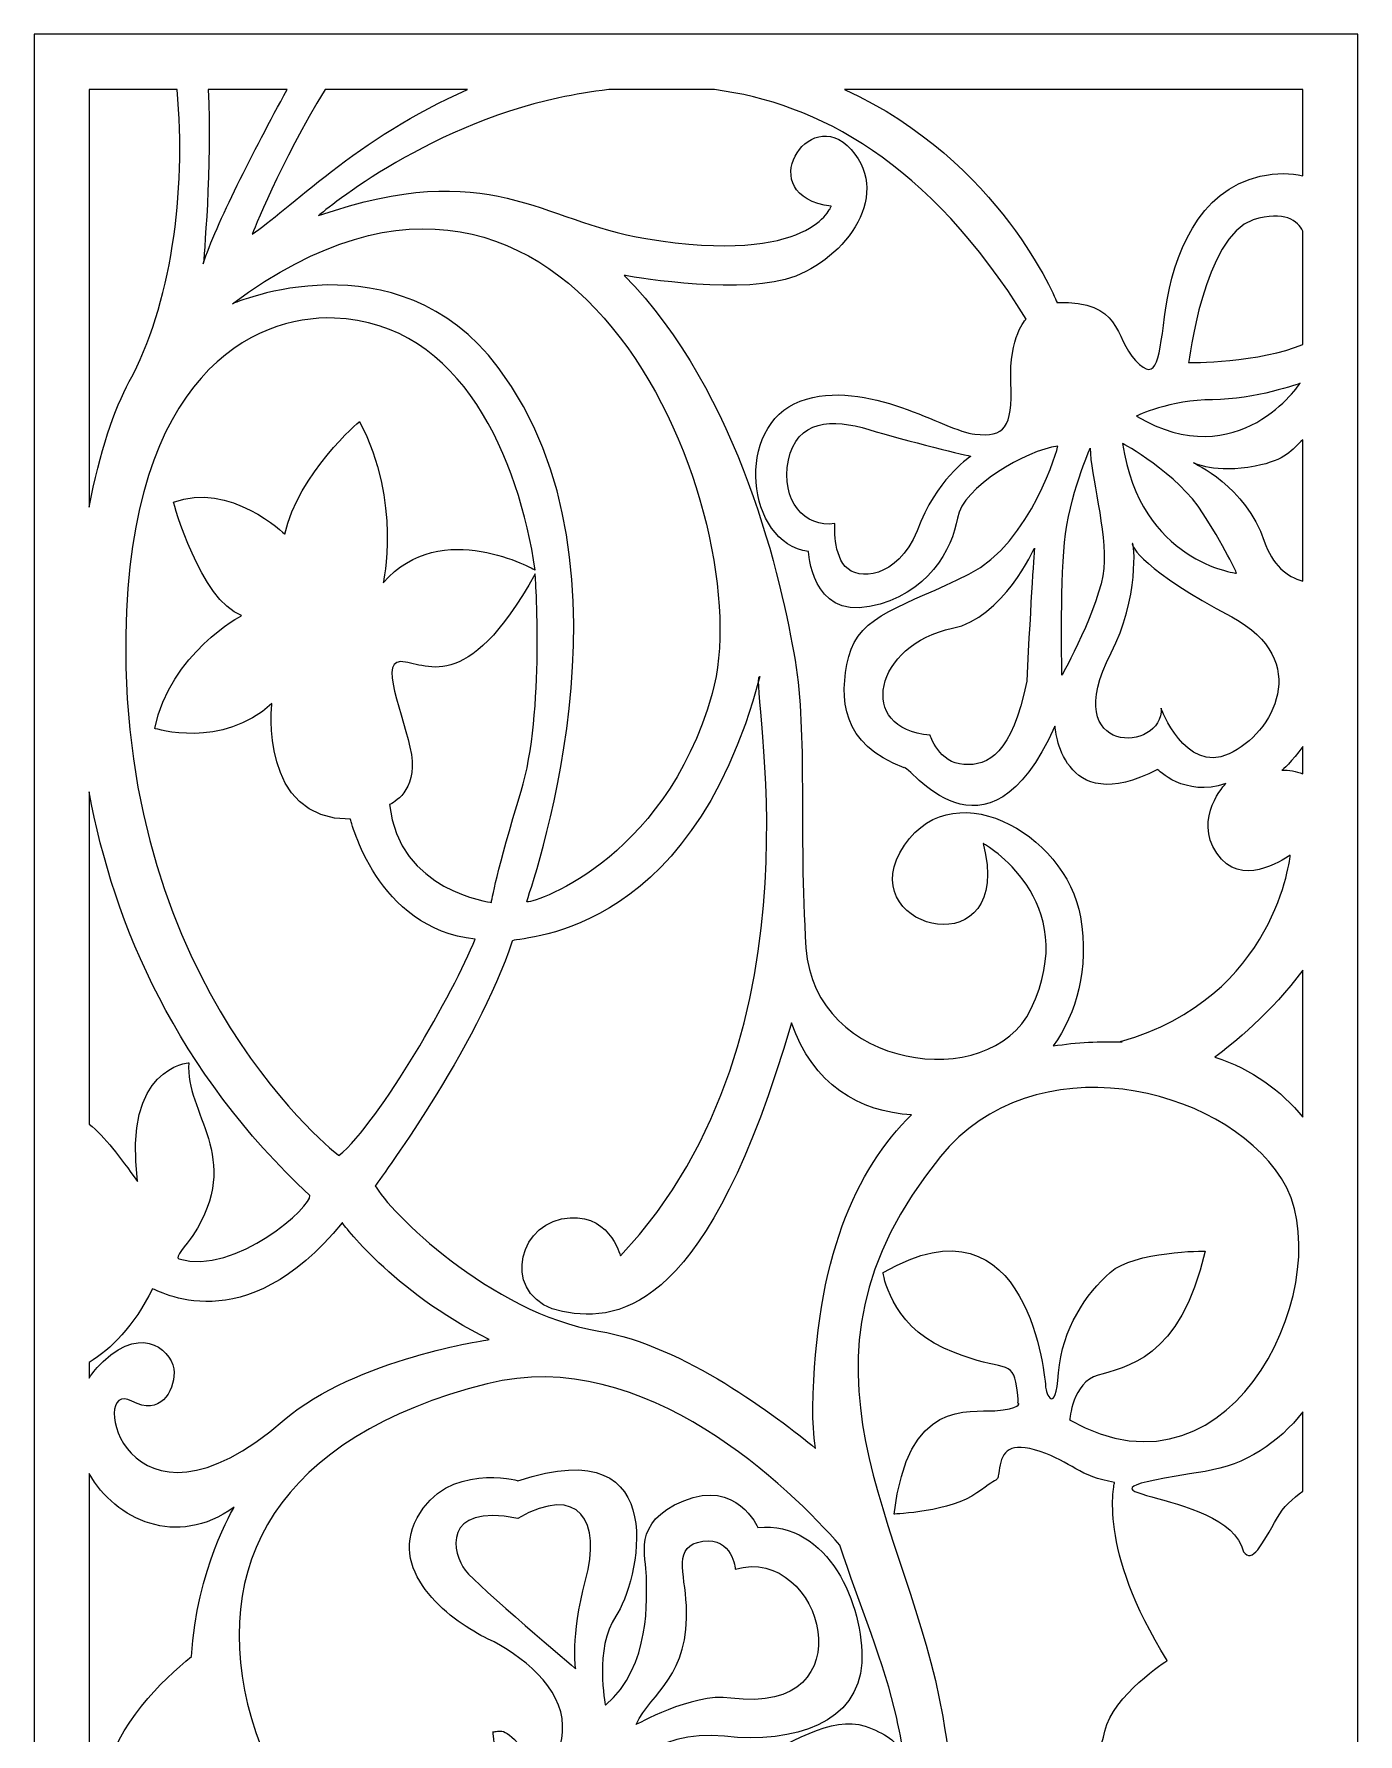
# Model space of a CAD drawing. Header units: centimetres. Extents: x -17 to 39, y -102 to 74.
# Drawn here: x -17.1 to 39, y 1.8 to 73.9 of the extents above; entities that cross this region are included whole.
import ezdxf

# ---------------------------------------------------------------- set-up
doc = ezdxf.new("R2010")
doc.units = ezdxf.units.CM
doc.header["$MEASUREMENT"] = 0
doc.layers.add('layer 1', color=7, linetype='Continuous')

msp = doc.modelspace()

# ---------------------------------------------------------------- linework, layer by layer
at = {"layer": 'layer 1', "color": 141}
for points, knots in [([(-17.1249, 73.89319), (-17.1249, 73.89319), (-11.40267, 73.89319), (-11.40267, 73.89319), (-11.40267, 73.89319), (-11.40267, 73.89319), (-10.08799, 73.89319), (-10.08799, 73.89319), (-10.08799, 73.89319), (-10.08799, 73.89319), (-5.08112, 73.89319), (-5.08112, 73.89319), (-5.08112, 73.89319), (-5.08112, 73.89319), (-3.17343, 73.89319), (-3.17343, 73.89319), (-3.17343, 73.89319), (-3.17343, 73.89319), (39.03675, 73.89319), (39.03675, 73.89319), (39.03675, 73.89319), (39.03675, 73.89319), (39.03675, 66.04361), (39.03675, 66.04361), (39.03675, 66.04361), (39.03675, 66.04361), (39.03675, 57.6063), (39.03675, 57.6063), (39.03675, 57.6063), (39.03675, 57.6063), (39.03675, 50.84914), (39.03675, 50.84914), (39.03675, 50.84914), (39.03675, 50.84914), (39.03675, 48.82163), (39.03675, 48.82163), (39.03675, 48.82163), (39.03675, 48.82163), (39.03675, 7.80881), (39.03675, 7.80881), (39.03675, 7.80881), (39.03675, 7.80881), (39.03675, 4.08148), (39.03675, 4.08148), (39.03675, 4.08148), (39.03675, 4.08148), (39.03675, 1.20299), (39.03675, 1.20299), (39.03675, 1.20299), (39.03675, 1.20299), (39.03675, -4.68914), (39.03675, -4.68914), (39.03675, -4.68914), (39.03675, -4.68914), (39.03675, -32.63441), (39.03675, -32.63441), (39.03675, -32.63441), (39.03675, -32.63441), (39.03675, -35.59477), (39.03675, -35.59477), (39.03675, -35.59477), (39.03675, -35.59477), (39.03675, -57.51905), (39.03675, -57.51905), (39.03675, -57.51905), (39.03675, -57.51905), (39.03675, -72.209), (39.03675, -72.209), (39.03675, -72.209), (39.03675, -72.209), (39.03675, -83.8487), (39.03675, -83.8487), (39.03675, -83.8487), (39.03675, -83.8487), (39.03675, -87.92123), (39.03675, -87.92123), (39.03675, -87.92123), (39.03675, -87.92123), (39.03675, -94.74403), (39.03675, -94.74403), (39.03675, -94.74403), (39.03675, -94.74403), (39.03675, -98.83925), (39.03675, -98.83925), (39.03675, -98.83925), (39.03675, -98.83925), (39.03675, -100.76334), (39.03675, -100.76334), (39.03675, -100.76334), (39.03675, -100.76334), (39.03675, -102.08), (39.03675, -102.08), (39.03675, -102.08), (39.03675, -102.08), (37.97222, -102.08), (37.97222, -102.08), (37.97222, -102.08), (37.97222, -102.08), (33.25834, -102.08), (33.25834, -102.08), (33.25834, -102.08), (33.25834, -102.08), (31.54322, -102.08), (31.54322, -102.08), (31.54322, -102.08), (31.54322, -102.08), (25.06356, -102.08), (25.06356, -102.08), (25.06356, -102.08), (25.06356, -102.08), (22.90535, -102.08), (22.90535, -102.08), (22.90535, -102.08), (22.90535, -102.08), (16.90609, -102.08), (16.90609, -102.08), (16.90609, -102.08), (16.90609, -102.08), (3.3657, -102.08), (3.3657, -102.08), (3.3657, -102.08), (3.3657, -102.08), (-4.8027, -102.08), (-4.8027, -102.08), (-4.8027, -102.08), (-4.8027, -102.08), (-9.73974, -102.08), (-9.73974, -102.08), (-9.73974, -102.08), (-9.73974, -102.08), (-9.80828, -102.08), (-9.80828, -102.08), (-9.80828, -102.08), (-9.80828, -102.08), (-11.28596, -102.08), (-11.28596, -102.08), (-11.28596, -102.08), (-11.28596, -102.08), (-17.1249, -102.08), (-17.1249, -102.08), (-17.1249, -102.08), (-17.1249, -102.08), (-17.1249, -89.23002), (-17.1249, -89.23002), (-17.1249, -89.23002), (-17.1249, -89.23002), (-17.1249, -84.64756), (-17.1249, -84.64756), (-17.1249, -84.64756), (-17.1249, -84.64756), (-17.1249, -62.50461), (-17.1249, -62.50461), (-17.1249, -62.50461), (-17.1249, -62.50461), (-17.1249, -59.38712), (-17.1249, -59.38712), (-17.1249, -59.38712), (-17.1249, -59.38712), (-17.1249, -48.98664), (-17.1249, -48.98664), (-17.1249, -48.98664), (-17.1249, -48.98664), (-17.1249, -45.12744), (-17.1249, -45.12744), (-17.1249, -45.12744), (-17.1249, -45.12744), (-17.1249, 0.8958), (-17.1249, 0.8958), (-17.1249, 0.8958), (-17.1249, 0.8958), (-17.1249, 2.63979), (-17.1249, 2.63979), (-17.1249, 2.63979), (-17.1249, 2.63979), (-17.1249, 16.87659), (-17.1249, 16.87659), (-17.1249, 16.87659), (-17.1249, 16.87659), (-17.1249, 21.0619), (-17.1249, 21.0619), (-17.1249, 21.0619), (-17.1249, 21.0619), (-17.1249, 24.19485), (-17.1249, 24.19485), (-17.1249, 24.19485), (-17.1249, 24.19485), (-17.1249, 28.40452), (-17.1249, 28.40452), (-17.1249, 28.40452), (-17.1249, 28.40452), (-17.1249, 73.89319), (-17.1249, 73.89319)], [0, 0, 0, 0, 0.02040816, 0.02040816, 0.02040816, 0.02040816, 0.04081633, 0.04081633, 0.04081633, 0.04081633, 0.06122449, 0.06122449, 0.06122449, 0.06122449, 0.08163265, 0.08163265, 0.08163265, 0.08163265, 0.10204082, 0.10204082, 0.10204082, 0.10204082, 0.12244898, 0.12244898, 0.12244898, 0.12244898, 0.14285714, 0.14285714, 0.14285714, 0.14285714, 0.16326531, 0.16326531, 0.16326531, 0.16326531, 0.18367347, 0.18367347, 0.18367347, 0.18367347, 0.20408163, 0.20408163, 0.20408163, 0.20408163, 0.2244898, 0.2244898, 0.2244898, 0.2244898, 0.24489796, 0.24489796, 0.24489796, 0.24489796, 0.26530612, 0.26530612, 0.26530612, 0.26530612, 0.28571429, 0.28571429, 0.28571429, 0.28571429, 0.30612245, 0.30612245, 0.30612245, 0.30612245, 0.32653061, 0.32653061, 0.32653061, 0.32653061, 0.34693878, 0.34693878, 0.34693878, 0.34693878, 0.36734694, 0.36734694, 0.36734694, 0.36734694, 0.3877551, 0.3877551, 0.3877551, 0.3877551, 0.40816327, 0.40816327, 0.40816327, 0.40816327, 0.42857143, 0.42857143, 0.42857143, 0.42857143, 0.44897959, 0.44897959, 0.44897959, 0.44897959, 0.46938776, 0.46938776, 0.46938776, 0.46938776, 0.48979592, 0.48979592, 0.48979592, 0.48979592, 0.51020408, 0.51020408, 0.51020408, 0.51020408, 0.53061224, 0.53061224, 0.53061224, 0.53061224, 0.55102041, 0.55102041, 0.55102041, 0.55102041, 0.57142857, 0.57142857, 0.57142857, 0.57142857, 0.59183673, 0.59183673, 0.59183673, 0.59183673, 0.6122449, 0.6122449, 0.6122449, 0.6122449, 0.63265306, 0.63265306, 0.63265306, 0.63265306, 0.65306122, 0.65306122, 0.65306122, 0.65306122, 0.67346939, 0.67346939, 0.67346939, 0.67346939, 0.69387755, 0.69387755, 0.69387755, 0.69387755, 0.71428571, 0.71428571, 0.71428571, 0.71428571, 0.73469388, 0.73469388, 0.73469388, 0.73469388, 0.75510204, 0.75510204, 0.75510204, 0.75510204, 0.7755102, 0.7755102, 0.7755102, 0.7755102, 0.79591837, 0.79591837, 0.79591837, 0.79591837, 0.81632653, 0.81632653, 0.81632653, 0.81632653, 0.83673469, 0.83673469, 0.83673469, 0.83673469, 0.85714286, 0.85714286, 0.85714286, 0.85714286, 0.87755102, 0.87755102, 0.87755102, 0.87755102, 0.89795918, 0.89795918, 0.89795918, 0.89795918, 0.91836735, 0.91836735, 0.91836735, 0.91836735, 0.93877551, 0.93877551, 0.93877551, 0.93877551, 0.95918367, 0.95918367, 0.95918367, 0.95918367, 1, 1, 1, 1]), ([(3.78076, 37.08106), (3.80101, 36.94619), (9.57658, 38.64191), (11.64278, 45.91371), (11.64278, 45.91371), (13.709, 53.18552), (5.94943, 73.38542), (-8.70186, 62.45317), (-8.70186, 62.45317), (-8.70186, 62.45317), (-1.75108, 65.46648), (2.56552, 59.75211), (2.56552, 59.75211), (8.98764, 51.24996), (3.76051, 37.21593), (3.78076, 37.08106)], [0, 0, 0, 0, 0.2, 0.2, 0.2, 0.2, 0.4, 0.4, 0.4, 0.4, 0.6, 0.6, 0.6, 0.6, 1, 1, 1, 1]), ([(-14.78483, 71.5343), (-14.78483, 71.5343), (-11.05811, 71.5343), (-11.05811, 71.5343), (-11.05811, 71.5343), (-10.63817, 67.15009), (-11.33694, 62.3482), (-13.08186, 59.14896), (-13.08186, 59.14896), (-13.70434, 58.00776), (-14.34649, 56.15122), (-14.78483, 53.81891), (-14.78483, 53.81891), (-14.78483, 53.81891), (-14.78483, 71.5343), (-14.78483, 71.5343)], [0, 0, 0, 0, 0.2, 0.2, 0.2, 0.2, 0.4, 0.4, 0.4, 0.4, 0.6, 0.6, 0.6, 0.6, 1, 1, 1, 1]), ([(-9.73794, 71.5343), (-9.73794, 71.5343), (-6.38883, 71.5343), (-6.38883, 71.5343), (-6.38883, 71.5343), (-7.82151, 68.90401), (-9.40363, 65.82882), (-9.94265, 64.14937), (-9.94265, 64.14937), (-9.94265, 64.14937), (-9.55643, 68.43292), (-9.73794, 71.5343)], [0, 0, 0, 0, 0.25, 0.25, 0.25, 0.25, 0.5, 0.5, 0.5, 0.5, 1, 1, 1, 1]), ([(-4.77706, 71.5343), (-4.77706, 71.5343), (1.26791, 71.5343), (1.26791, 71.5343), (1.26791, 71.5343), (-3.36261, 69.52839), (-6.43229, 66.33831), (-7.87282, 65.40062), (-7.87282, 65.40062), (-7.87282, 65.40062), (-6.65948, 68.46063), (-4.77706, 71.5343)], [0, 0, 0, 0, 0.25, 0.25, 0.25, 0.25, 0.5, 0.5, 0.5, 0.5, 1, 1, 1, 1]), ([(29.04004, 31.13321), (28.11218, 31.16867), (27.11599, 31.1269), (26.10175, 30.96276), (26.10175, 30.96276), (27.11387, 32.36334), (27.63553, 34.22142), (27.26221, 36.43684), (27.26221, 36.43684), (26.65929, 40.01612), (21.60719, 42.79493), (19.60799, 39.16073), (19.60799, 39.16073), (17.78019, 35.83758), (24.50943, 34.27114), (23.13701, 39.55465), (23.13701, 39.55465), (23.13701, 39.55465), (27.3919, 37.17777), (25.16273, 32.53144), (25.16273, 32.53144), (23.43112, 28.92154), (15.94855, 29.97183), (15.62165, 35.1241), (15.62165, 35.1241), (15.29476, 40.27638), (15.69156, 44.0858), (15.15566, 47.32706), (15.15566, 47.32706), (14.61976, 50.56831), (12.82475, 58.6977), (7.91126, 63.65072), (7.91126, 63.65072), (7.91126, 63.65072), (12.37491, 62.83833), (14.74415, 63.48158), (14.74415, 63.48158), (17.11339, 64.12483), (19.34715, 66.95442), (17.53696, 68.99059), (17.53696, 68.99059), (15.72675, 71.02677), (13.28158, 67.0074), (16.68887, 66.58967), (16.68887, 66.58967), (16.68887, 66.58967), (15.87911, 64.05241), (8.82708, 65.21229), (8.82708, 65.21229), (4.32389, 65.95274), (2.27094, 68.71916), (-5.05181, 66.18894), (-5.05181, 66.18894), (-5.05181, 66.18894), (-0.66096, 69.96725), (5.14304, 71.18521), (5.14304, 71.18521), (5.82216, 71.32772), (6.52694, 71.44822), (7.25181, 71.5343), (7.25181, 71.5343), (7.25181, 71.5343), (11.73911, 71.5343), (11.73911, 71.5343), (11.73911, 71.5343), (16.11701, 70.95866), (20.81646, 68.48359), (24.9595, 61.80141), (24.9595, 61.80141), (24.9595, 61.80141), (24.23317, 61.0668), (24.31102, 59.1079), (24.31102, 59.1079), (24.38889, 57.149), (24.03814, 56.79615), (22.78963, 56.91377), (22.78963, 56.91377), (21.54113, 57.03139), (18.18977, 59.34751), (15.37889, 58.31714), (15.37889, 58.31714), (12.56802, 57.28679), (13.07981, 52.2701), (15.72579, 51.9435), (15.72579, 51.9435), (15.72579, 51.9435), (15.83379, 49.11293), (18.31778, 49.60284), (18.31778, 49.60284), (20.80176, 50.09274), (21.82776, 52.05237), (22.04376, 53.35879), (22.04376, 53.35879), (22.25976, 54.66521), (24.95975, 56.24379), (26.30974, 56.40709), (26.30974, 56.40709), (26.30974, 56.40709), (25.22131, 52.3345), (22.53241, 50.97924), (22.53241, 50.97924), (19.84352, 49.62397), (17.86071, 49.26238), (17.43378, 47.47942), (17.43378, 47.47942), (17.00684, 45.69646), (17.11219, 43.75604), (19.78806, 42.76698), (19.78806, 42.76698), (19.89776, 43.01169), (23.26527, 38.00157), (26.18125, 44.53682), (26.18125, 44.53682), (26.18125, 44.53682), (26.43679, 40.55245), (30.53209, 42.69457), (30.53209, 42.69457), (30.53209, 42.69457), (31.68392, 41.49508), (33.43288, 42.09482), (33.43288, 42.09482), (33.43288, 42.09482), (32.02503, 40.63847), (33.04886, 39.13886), (33.04886, 39.13886), (34.07269, 37.63925), (35.77922, 38.83874), (36.16301, 39.05308), (36.16301, 39.05308), (36.16301, 39.05308), (35.58805, 33.02766), (28.96657, 31.15212), (28.96657, 31.15212), (28.96657, 31.15212), (29.04004, 31.13321), (29.04004, 31.13321)], [0, 0, 0, 0, 0.02857143, 0.02857143, 0.02857143, 0.02857143, 0.05714286, 0.05714286, 0.05714286, 0.05714286, 0.08571429, 0.08571429, 0.08571429, 0.08571429, 0.11428571, 0.11428571, 0.11428571, 0.11428571, 0.14285714, 0.14285714, 0.14285714, 0.14285714, 0.17142857, 0.17142857, 0.17142857, 0.17142857, 0.2, 0.2, 0.2, 0.2, 0.22857143, 0.22857143, 0.22857143, 0.22857143, 0.25714286, 0.25714286, 0.25714286, 0.25714286, 0.28571429, 0.28571429, 0.28571429, 0.28571429, 0.31428571, 0.31428571, 0.31428571, 0.31428571, 0.34285714, 0.34285714, 0.34285714, 0.34285714, 0.37142857, 0.37142857, 0.37142857, 0.37142857, 0.4, 0.4, 0.4, 0.4, 0.42857143, 0.42857143, 0.42857143, 0.42857143, 0.45714286, 0.45714286, 0.45714286, 0.45714286, 0.48571429, 0.48571429, 0.48571429, 0.48571429, 0.51428571, 0.51428571, 0.51428571, 0.51428571, 0.54285714, 0.54285714, 0.54285714, 0.54285714, 0.57142857, 0.57142857, 0.57142857, 0.57142857, 0.6, 0.6, 0.6, 0.6, 0.62857143, 0.62857143, 0.62857143, 0.62857143, 0.65714286, 0.65714286, 0.65714286, 0.65714286, 0.68571429, 0.68571429, 0.68571429, 0.68571429, 0.71428571, 0.71428571, 0.71428571, 0.71428571, 0.74285714, 0.74285714, 0.74285714, 0.74285714, 0.77142857, 0.77142857, 0.77142857, 0.77142857, 0.8, 0.8, 0.8, 0.8, 0.82857143, 0.82857143, 0.82857143, 0.82857143, 0.85714286, 0.85714286, 0.85714286, 0.85714286, 0.88571429, 0.88571429, 0.88571429, 0.88571429, 0.91428571, 0.91428571, 0.91428571, 0.91428571, 0.94285714, 0.94285714, 0.94285714, 0.94285714, 1, 1, 1, 1]), ([(17.26191, 71.5343), (17.26191, 71.5343), (36.69668, 71.5343), (36.69668, 71.5343), (36.69668, 71.5343), (36.69668, 71.5343), (36.69668, 67.87339), (36.69668, 67.87339), (36.69668, 67.87339), (36.19625, 67.99405), (35.60006, 68.01375), (34.89233, 67.85866), (34.89233, 67.85866), (32.25309, 67.28029), (31.18394, 64.42154), (30.88742, 62.27941), (30.88742, 62.27941), (30.59091, 60.13728), (30.54462, 59.04131), (29.60566, 60.03765), (29.60566, 60.03765), (28.66669, 61.03399), (29.05192, 62.58633), (26.26611, 62.50833), (26.26611, 62.50833), (26.26611, 62.50833), (23.89419, 68.51051), (17.26191, 71.5343)], [0, 0, 0, 0, 0.125, 0.125, 0.125, 0.125, 0.25, 0.25, 0.25, 0.25, 0.375, 0.375, 0.375, 0.375, 0.5, 0.5, 0.5, 0.5, 0.625, 0.625, 0.625, 0.625, 0.75, 0.75, 0.75, 0.75, 1, 1, 1, 1]), ([(36.69668, 65.53067), (36.69668, 65.53067), (36.69668, 60.72759), (36.69668, 60.72759), (36.69668, 60.72759), (34.91366, 59.954), (31.85243, 59.95066), (31.85243, 59.95066), (31.85243, 59.95066), (31.85243, 59.95066), (32.50524, 65.3095), (34.5852, 66.00571), (34.5852, 66.00571), (35.9329, 66.42586), (36.47698, 65.96348), (36.69668, 65.53067)], [0, 0, 0, 0, 0.2, 0.2, 0.2, 0.2, 0.4, 0.4, 0.4, 0.4, 0.6, 0.6, 0.6, 0.6, 1, 1, 1, 1]), ([(-4.18902, 26.31332), (-4.18902, 26.31332), (-13.46131, 33.39558), (-13.23518, 48.40601), (-13.23518, 48.40601), (-13.06933, 59.4136), (-7.82364, 61.96788), (-4.3826, 61.84175), (-4.3826, 61.84175), (1.0598, 61.64248), (3.43531, 55.82363), (4.13802, 51.15104), (4.13802, 51.15104), (4.13802, 51.15104), (0.16518, 53.44481), (-2.31277, 50.61643), (-2.31277, 50.61643), (-2.31277, 50.61643), (-1.51893, 54.00884), (-3.31442, 57.45884), (-3.31442, 57.45884), (-3.31442, 57.45884), (-5.91918, 55.25401), (-6.47871, 52.66912), (-6.47871, 52.66912), (-6.47871, 52.66912), (-8.83566, 54.94175), (-11.20875, 54.03168), (-11.20875, 54.03168), (-11.20875, 54.03168), (-10.07379, 49.87137), (-8.31977, 49.22131), (-8.31977, 49.22131), (-8.31977, 49.22131), (-11.36086, 47.61794), (-12.00018, 44.43355), (-12.00018, 44.43355), (-12.00018, 44.43355), (-9.14206, 43.52372), (-7.03606, 45.49501), (-7.03606, 45.49501), (-7.03606, 45.49501), (-7.59727, 40.53665), (-3.69966, 40.58233), (-3.69966, 40.58233), (-3.69966, 40.58233), (-2.59362, 35.92677), (1.58798, 35.49664), (1.58798, 35.49664), (0.6982, 33.27942), (-2.42463, 27.7879), (-4.18902, 26.31332)], [0, 0, 0, 0, 0.07142857, 0.07142857, 0.07142857, 0.07142857, 0.14285714, 0.14285714, 0.14285714, 0.14285714, 0.21428571, 0.21428571, 0.21428571, 0.21428571, 0.28571429, 0.28571429, 0.28571429, 0.28571429, 0.35714286, 0.35714286, 0.35714286, 0.35714286, 0.42857143, 0.42857143, 0.42857143, 0.42857143, 0.5, 0.5, 0.5, 0.5, 0.57142857, 0.57142857, 0.57142857, 0.57142857, 0.64285714, 0.64285714, 0.64285714, 0.64285714, 0.71428571, 0.71428571, 0.71428571, 0.71428571, 0.78571429, 0.78571429, 0.78571429, 0.78571429, 0.85714286, 0.85714286, 0.85714286, 0.85714286, 1, 1, 1, 1]), ([(36.58223, 59.07534), (36.58223, 59.07534), (33.98349, 55.11914), (29.63459, 57.68532), (29.63459, 57.68532), (29.63459, 57.68532), (31.06654, 58.38032), (32.86974, 58.38032), (32.86974, 58.38032), (34.67295, 58.38032), (36.58223, 59.07534), (36.58223, 59.07534)], [0, 0, 0, 0, 0.25, 0.25, 0.25, 0.25, 0.5, 0.5, 0.5, 0.5, 1, 1, 1, 1]), ([(22.61703, 55.97696), (22.61703, 55.97696), (19.84352, 56.64038), (18.29223, 57.11425), (18.29223, 57.11425), (16.74094, 57.58812), (15.22123, 57.53028), (14.87626, 55.81366), (14.87626, 55.81366), (14.53129, 54.09705), (15.5744, 52.93498), (16.84363, 53.12453), (16.84363, 53.12453), (16.84363, 53.12453), (16.74094, 51.72723), (17.40437, 51.20062), (17.40437, 51.20062), (18.06779, 50.67402), (19.73407, 50.94279), (20.48621, 53.21736), (20.48621, 53.21736), (21.39505, 55.22899), (22.61703, 55.97696), (22.61703, 55.97696)], [0, 0, 0, 0, 0.14285714, 0.14285714, 0.14285714, 0.14285714, 0.28571429, 0.28571429, 0.28571429, 0.28571429, 0.42857143, 0.42857143, 0.42857143, 0.42857143, 0.57142857, 0.57142857, 0.57142857, 0.57142857, 0.71428571, 0.71428571, 0.71428571, 0.71428571, 1, 1, 1, 1]), ([(26.48017, 46.68843), (26.48017, 46.68843), (28.10909, 49.63613), (28.25301, 51.22541), (28.25301, 51.22541), (28.39693, 52.81468), (27.67902, 55.21246), (27.67902, 56.3201), (27.67902, 56.3201), (27.67902, 56.3201), (26.77838, 54.29728), (26.58673, 52.32284), (26.58673, 52.32284), (26.39508, 50.34839), (26.48017, 46.68843), (26.48017, 46.68843)], [0, 0, 0, 0, 0.2, 0.2, 0.2, 0.2, 0.4, 0.4, 0.4, 0.4, 0.6, 0.6, 0.6, 0.6, 1, 1, 1, 1]), ([(33.88514, 51.01715), (33.88514, 51.01715), (29.78597, 51.49393), (29.05023, 56.52665), (29.05023, 56.52665), (29.05023, 56.52665), (31.37005, 55.28537), (32.47367, 53.53716), (32.47367, 53.53716), (33.57729, 51.78894), (33.88514, 51.01715), (33.88514, 51.01715)], [0, 0, 0, 0, 0.25, 0.25, 0.25, 0.25, 0.5, 0.5, 0.5, 0.5, 1, 1, 1, 1]), ([(36.69668, 56.68197), (36.69668, 56.68197), (36.69668, 50.67734), (36.69668, 50.67734), (36.69668, 50.67734), (36.01866, 50.87187), (35.4045, 51.36278), (35.06036, 52.3831), (35.06036, 52.3831), (34.27759, 54.70384), (32.06481, 55.70188), (32.06481, 55.70188), (32.06481, 55.70188), (32.06481, 55.70188), (32.98161, 55.22364), (34.67657, 55.55948), (34.67657, 55.55948), (36.00022, 55.82176), (36.22066, 56.24497), (36.69668, 56.68197)], [0, 0, 0, 0, 0.16666667, 0.16666667, 0.16666667, 0.16666667, 0.33333333, 0.33333333, 0.33333333, 0.33333333, 0.5, 0.5, 0.5, 0.5, 0.66666667, 0.66666667, 0.66666667, 0.66666667, 1, 1, 1, 1]), ([(25.31219, 52.08348), (25.31219, 52.08348), (23.96992, 49.10904), (21.8415, 48.68231), (21.8415, 48.68231), (18.51956, 48.01623), (17.72836, 44.38834), (20.88398, 44.1446), (20.88398, 44.1446), (20.88398, 44.1446), (21.27114, 42.96067), (22.31689, 42.9021), (22.31689, 42.9021), (23.36266, 42.84353), (24.35901, 43.34972), (24.98506, 46.43424), (24.98506, 46.43424), (25.15936, 50.00672), (25.31219, 52.08348), (25.31219, 52.08348)], [0, 0, 0, 0, 0.16666667, 0.16666667, 0.16666667, 0.16666667, 0.33333333, 0.33333333, 0.33333333, 0.33333333, 0.5, 0.5, 0.5, 0.5, 0.66666667, 0.66666667, 0.66666667, 0.66666667, 1, 1, 1, 1]), ([(29.46897, 52.28395), (29.55286, 52.38578), (29.75102, 49.91899), (28.56278, 47.63446), (28.56278, 47.63446), (26.25743, 43.20319), (30.81728, 43.40926), (30.68227, 45.2989), (30.68227, 45.2989), (30.68227, 45.2989), (31.68658, 42.497), (33.56692, 43.3541), (33.56692, 43.3541), (35.44727, 44.21119), (37.12656, 47.32559), (33.68118, 49.16153), (33.68118, 49.16153), (29.95858, 51.14546), (29.38507, 52.18213), (29.46897, 52.28395)], [0, 0, 0, 0, 0.16666667, 0.16666667, 0.16666667, 0.16666667, 0.33333333, 0.33333333, 0.33333333, 0.33333333, 0.5, 0.5, 0.5, 0.5, 0.66666667, 0.66666667, 0.66666667, 0.66666667, 1, 1, 1, 1]), ([(2.27455, 37.0536), (2.27455, 37.0536), (-1.65489, 37.5243), (-2.04446, 41.2059), (-2.04446, 41.2059), (-2.04446, 41.2059), (-0.9881, 41.62241), (-1.08549, 43.04596), (-1.08549, 43.04596), (-1.18287, 44.46951), (-2.59507, 47.26752), (-1.57245, 47.26752), (-1.57245, 47.26752), (-0.54983, 47.26752), (1.16515, 45.64762), (4.13562, 50.9982), (4.13562, 50.9982), (4.13562, 50.9982), (4.55918, 45.10765), (3.53656, 41.76967), (3.53656, 41.76967), (2.51394, 38.4317), (2.27455, 37.0536), (2.27455, 37.0536)], [0, 0, 0, 0, 0.14285714, 0.14285714, 0.14285714, 0.14285714, 0.28571429, 0.28571429, 0.28571429, 0.28571429, 0.42857143, 0.42857143, 0.42857143, 0.42857143, 0.57142857, 0.57142857, 0.57142857, 0.57142857, 0.71428571, 0.71428571, 0.71428571, 0.71428571, 1, 1, 1, 1]), ([(20.101, 28.04599), (17.74284, 25.7523), (16.01365, 21.90372), (15.916, 15.61873), (15.916, 15.61873), (15.90718, 15.05104), (15.94785, 14.4749), (16.02649, 13.89292), (16.02649, 13.89292), (14.41388, 15.22842), (10.42808, 18.26295), (6.84115, 18.86558), (6.84115, 18.86558), (2.21259, 19.6432), (-2.10135, 23.99939), (-2.64714, 25.03096), (-2.64714, 25.03096), (-2.64714, 25.03096), (1.72419, 30.94264), (3.15687, 35.4128), (3.15687, 35.4128), (3.15736, 35.61911), (10.6691, 35.23175), (13.65934, 46.63132), (13.65934, 46.63132), (13.16948, 46.48989), (16.73106, 31.58151), (7.7483, 22.06285), (7.7483, 22.06285), (7.7483, 22.06285), (7.25169, 24.03025), (5.25563, 23.62783), (5.25563, 23.62783), (3.25957, 23.2254), (2.76441, 20.17977), (5.29999, 19.69302), (5.29999, 19.69302), (7.83556, 19.20628), (11.50031, 19.90395), (15.00861, 31.94627), (15.00861, 31.94627), (15.87847, 29.35684), (17.92102, 28.1431), (20.101, 28.04599)], [0, 0, 0, 0, 0.08333333, 0.08333333, 0.08333333, 0.08333333, 0.16666667, 0.16666667, 0.16666667, 0.16666667, 0.25, 0.25, 0.25, 0.25, 0.33333333, 0.33333333, 0.33333333, 0.33333333, 0.41666667, 0.41666667, 0.41666667, 0.41666667, 0.5, 0.5, 0.5, 0.5, 0.58333333, 0.58333333, 0.58333333, 0.58333333, 0.66666667, 0.66666667, 0.66666667, 0.66666667, 0.75, 0.75, 0.75, 0.75, 0.83333333, 0.83333333, 0.83333333, 0.83333333, 1, 1, 1, 1]), ([(36.69668, 43.67473), (36.69668, 43.67473), (36.69668, 42.51461), (36.69668, 42.51461), (36.69668, 42.51461), (36.40567, 42.62205), (36.10375, 42.67113), (35.80839, 42.66152), (35.80839, 42.66152), (35.80839, 42.66152), (36.24758, 43.02341), (36.69668, 43.67473)], [0, 0, 0, 0, 0.25, 0.25, 0.25, 0.25, 0.5, 0.5, 0.5, 0.5, 1, 1, 1, 1]), ([(-14.78483, 27.64656), (-14.78483, 27.64656), (-14.78483, 41.74305), (-14.78483, 41.74305), (-14.78483, 41.74305), (-13.73915, 36.03672), (-11.04194, 29.88145), (-5.4262, 24.61517), (-5.4262, 24.61517), (-5.28228, 24.23073), (-8.57699, 21.20211), (-10.98142, 21.93065), (-10.98142, 21.93065), (-11.18994, 21.99383), (-10.66683, 22.49614), (-10.38211, 22.92845), (-10.38211, 22.92845), (-8.20477, 26.23264), (-10.75602, 28.12908), (-10.55593, 30.2491), (-10.55593, 30.2491), (-10.55593, 30.2491), (-13.36344, 30.07681), (-12.7287, 25.21759), (-12.7287, 25.21759), (-13.50726, 26.27429), (-14.09288, 27.10041), (-14.78483, 27.64656)], [0, 0, 0, 0, 0.125, 0.125, 0.125, 0.125, 0.25, 0.25, 0.25, 0.25, 0.375, 0.375, 0.375, 0.375, 0.5, 0.5, 0.5, 0.5, 0.625, 0.625, 0.625, 0.625, 0.75, 0.75, 0.75, 0.75, 1, 1, 1, 1]), ([(36.69668, 27.9378), (35.78365, 29.06987), (34.54975, 29.97174), (32.96873, 30.48592), (32.96873, 30.48592), (33.70053, 31.03682), (35.37688, 32.39421), (36.69668, 34.17985), (36.69668, 34.17985), (36.69668, 34.17985), (36.69668, 27.9378), (36.69668, 27.9378)], [0, 0, 0, 0, 0.25, 0.25, 0.25, 0.25, 0.5, 0.5, 0.5, 0.5, 1, 1, 1, 1]), ([(24.62852, 15.81167), (24.69843, 15.81581), (24.70856, 15.56964), (23.62808, 15.48896), (23.62808, 15.48896), (22.5476, 15.40829), (19.92789, 16.02771), (19.36764, 11.10629), (19.36764, 11.10629), (19.36764, 11.10629), (21.79208, 11.19693), (22.87257, 12.00373), (22.87257, 12.00373), (23.95304, 12.81052), (23.70835, 12.38282), (23.82817, 13.06859), (23.82817, 13.06859), (23.94798, 13.75436), (24.24738, 14.20125), (25.55423, 13.76359), (25.55423, 13.76359), (26.86107, 13.32593), (27.2422, 12.66981), (28.71273, 12.45086), (28.71273, 12.45086), (28.71273, 12.45086), (27.95432, 9.62175), (30.94841, 4.89765), (30.94841, 4.89765), (30.94841, 4.89765), (28.6257, 3.40946), (28.29833, 1.90086), (28.29833, 1.90086), (27.97096, 0.39226), (27.61731, 0.4185), (27.05609, -0.28866), (27.05609, -0.28866), (26.49488, -0.99581), (23.93134, -3.65555), (21.8268, -6.90846), (21.8268, -6.90846), (21.8268, -6.90846), (22.31569, -2.6699), (21.42325, 2.51591), (21.42325, 2.51591), (19.99756, 10.80034), (14.15883, 17.4136), (21.32055, 26.26958), (21.32055, 26.26958), (25.24517, 31.12272), (33.21568, 29.34195), (35.79682, 25.33521), (35.79682, 25.33521), (38.37796, 21.32848), (33.88778, 11.07397), (26.8049, 15.09771), (26.8049, 15.09771), (26.8049, 15.09771), (26.92953, 16.69915), (28.01001, 17.0017), (28.01001, 17.0017), (29.09048, 17.30424), (31.52891, 17.6673), (32.54937, 22.266), (32.54937, 22.266), (32.54937, 22.266), (29.54804, 22.266), (28.52759, 21.35836), (28.52759, 21.35836), (27.50714, 20.45072), (26.48283, 18.97712), (26.33843, 17.09355), (26.33843, 17.09355), (26.19403, 15.20999), (25.78542, 16.27267), (25.78542, 16.48991), (25.78542, 16.48991), (25.78542, 16.70717), (25.11042, 24.98479), (18.89104, 21.34986), (18.89104, 21.34986), (18.89104, 21.34986), (19.18202, 19.16861), (21.46591, 18.14505), (21.46591, 18.14505), (23.74982, 17.1215), (24.34695, 17.68625), (24.52269, 16.69817), (24.52269, 16.69817), (24.69843, 15.7101), (24.5586, 15.80754), (24.62852, 15.81167)], [0, 0, 0, 0, 0.04166667, 0.04166667, 0.04166667, 0.04166667, 0.08333333, 0.08333333, 0.08333333, 0.08333333, 0.125, 0.125, 0.125, 0.125, 0.16666667, 0.16666667, 0.16666667, 0.16666667, 0.20833333, 0.20833333, 0.20833333, 0.20833333, 0.25, 0.25, 0.25, 0.25, 0.29166667, 0.29166667, 0.29166667, 0.29166667, 0.33333333, 0.33333333, 0.33333333, 0.33333333, 0.375, 0.375, 0.375, 0.375, 0.41666667, 0.41666667, 0.41666667, 0.41666667, 0.45833333, 0.45833333, 0.45833333, 0.45833333, 0.5, 0.5, 0.5, 0.5, 0.54166667, 0.54166667, 0.54166667, 0.54166667, 0.58333333, 0.58333333, 0.58333333, 0.58333333, 0.625, 0.625, 0.625, 0.625, 0.66666667, 0.66666667, 0.66666667, 0.66666667, 0.70833333, 0.70833333, 0.70833333, 0.70833333, 0.75, 0.75, 0.75, 0.75, 0.79166667, 0.79166667, 0.79166667, 0.79166667, 0.83333333, 0.83333333, 0.83333333, 0.83333333, 0.875, 0.875, 0.875, 0.875, 0.91666667, 0.91666667, 0.91666667, 0.91666667, 1, 1, 1, 1]), ([(-14.78483, 16.87545), (-14.78483, 16.87545), (-14.78483, 17.54137), (-14.78483, 17.54137), (-14.78483, 17.54137), (-13.84563, 18.09759), (-12.90935, 19.06335), (-12.09251, 20.65777), (-12.09251, 20.65777), (-11.91291, 20.64513), (-8.22961, 18.32269), (-4.04896, 23.46598), (-4.04896, 23.46598), (-4.04896, 23.46598), (-1.97793, 20.5783), (2.18921, 18.50932), (2.18921, 18.50932), (2.18921, 18.50932), (-3.49835, 17.70156), (-6.50788, 15.10015), (-6.50788, 15.10015), (-13.28725, 9.23974), (-14.88411, 16.92466), (-12.97097, 15.89819), (-12.97097, 15.89819), (-11.7755, 15.25689), (-11.18609, 16.29308), (-11.18609, 17.11518), (-11.18609, 17.11518), (-11.18609, 17.93728), (-12.4264, 19.23762), (-14.19055, 17.57909), (-14.19055, 17.57909), (-14.4269, 17.35688), (-14.62316, 17.12079), (-14.78483, 16.87545)], [0, 0, 0, 0, 0.1, 0.1, 0.1, 0.1, 0.2, 0.2, 0.2, 0.2, 0.3, 0.3, 0.3, 0.3, 0.4, 0.4, 0.4, 0.4, 0.5, 0.5, 0.5, 0.5, 0.6, 0.6, 0.6, 0.6, 0.7, 0.7, 0.7, 0.7, 0.8, 0.8, 0.8, 0.8, 1, 1, 1, 1]), ([(17.05561, 9.78497), (17.89009, 7.27836), (18.96134, 4.76893), (19.46841, 2.44131), (19.46841, 2.44131), (19.57355, 1.95879), (19.67806, 1.45909), (19.77552, 0.9441), (19.77552, 0.9441), (19.49027, 1.41708), (18.97672, 1.82827), (18.12878, 2.10912), (18.12878, 2.10912), (15.29379, 3.04811), (10.93332, -2.65387), (7.24783, -0.12949), (7.24783, -0.12949), (7.24783, -0.12949), (9.18507, 2.01386), (12.16181, 1.68045), (12.16181, 1.68045), (15.13854, 1.34704), (17.86505, 2.28044), (17.98341, 4.80166), (17.98341, 4.80166), (18.09816, 7.25022), (16.5652, 10.81856), (13.5793, 10.53959), (13.5793, 10.53959), (13.5793, 10.53959), (12.67095, 12.59934), (10.43406, 11.67445), (10.43406, 11.67445), (8.19717, 10.74955), (8.85505, 9.29587), (8.85505, 8.45895), (8.85505, 8.45895), (8.85505, 7.62202), (9.07539, 4.63495), (7.11042, 3.00169), (7.11042, 3.00169), (7.11042, 3.00169), (6.62683, 5.43348), (7.55255, 6.77489), (7.55255, 6.77489), (8.47826, 8.11631), (10.14405, 14.7716), (3.40035, 12.52158), (3.40035, 12.52158), (3.40035, 12.52158), (0.40843, 13.33542), (-0.87383, 10.94177), (-0.87383, 10.94177), (-2.15608, 8.54813), (0.69337, 6.48961), (2.1181, 5.81938), (2.1181, 5.81938), (3.54282, 5.14916), (5.29999, 3.71298), (5.29999, 2.13318), (5.29999, 2.13318), (5.29999, 0.55337), (4.43141, -0.07967), (3.64889, 1.04328), (3.64889, 1.04328), (2.86638, 2.16622), (2.56842, 1.8666), (2.34471, 1.8666), (2.34471, 1.8666), (2.34471, 1.8666), (2.71716, -0.042), (1.56195, -0.49132), (1.56195, -0.49132), (0.40674, -0.94065), (-0.00838, -1.55644), (0.14422, -2.75106), (0.14422, -2.75106), (0.14422, -2.75106), (-6.07371, -4.0847), (-7.90584, 2.42795), (-7.90584, 2.42795), (-9.73798, 8.9406), (-6.81187, 14.38156), (2.10436, 16.63621), (2.10436, 16.63621), (8.805, 18.33083), (15.02209, 12.09527), (17.05561, 9.78497)], [0, 0, 0, 0, 0.04347826, 0.04347826, 0.04347826, 0.04347826, 0.08695652, 0.08695652, 0.08695652, 0.08695652, 0.13043478, 0.13043478, 0.13043478, 0.13043478, 0.17391304, 0.17391304, 0.17391304, 0.17391304, 0.2173913, 0.2173913, 0.2173913, 0.2173913, 0.26086957, 0.26086957, 0.26086957, 0.26086957, 0.30434783, 0.30434783, 0.30434783, 0.30434783, 0.34782609, 0.34782609, 0.34782609, 0.34782609, 0.39130435, 0.39130435, 0.39130435, 0.39130435, 0.43478261, 0.43478261, 0.43478261, 0.43478261, 0.47826087, 0.47826087, 0.47826087, 0.47826087, 0.52173913, 0.52173913, 0.52173913, 0.52173913, 0.56521739, 0.56521739, 0.56521739, 0.56521739, 0.60869565, 0.60869565, 0.60869565, 0.60869565, 0.65217391, 0.65217391, 0.65217391, 0.65217391, 0.69565217, 0.69565217, 0.69565217, 0.69565217, 0.73913043, 0.73913043, 0.73913043, 0.73913043, 0.7826087, 0.7826087, 0.7826087, 0.7826087, 0.82608696, 0.82608696, 0.82608696, 0.82608696, 0.86956522, 0.86956522, 0.86956522, 0.86956522, 0.91304348, 0.91304348, 0.91304348, 0.91304348, 1, 1, 1, 1]), ([(32.55057, 12.91817), (34.27295, 13.18526), (35.66966, 14.12549), (36.69668, 15.44464), (36.69668, 15.44464), (36.69668, 15.44464), (36.69668, 12.08367), (36.69668, 12.08367), (36.69668, 12.08367), (36.26705, 11.76841), (35.85709, 11.3877), (35.61698, 10.96413), (35.61698, 10.96413), (34.93813, 9.76658), (34.55628, 8.99673), (34.17441, 9.50997), (34.17441, 9.50997), (33.52257, 12.33664), (24.99736, 11.74686), (32.55057, 12.91817)], [0, 0, 0, 0, 0.16666667, 0.16666667, 0.16666667, 0.16666667, 0.33333333, 0.33333333, 0.33333333, 0.33333333, 0.5, 0.5, 0.5, 0.5, 0.66666667, 0.66666667, 0.66666667, 0.66666667, 1, 1, 1, 1]), ([(-10.44246, 5.06453), (-11.71841, 4.03875), (-13.59655, 2.19515), (-14.12402, -0.09522), (-14.12402, -0.09522), (-14.12411, -0.04068), (-14.35276, 0.45345), (-14.78483, 1.01173), (-14.78483, 1.01173), (-14.78483, 1.01173), (-14.78483, 12.8215), (-14.78483, 12.8215), (-14.78483, 12.8215), (-13.6598, 10.85672), (-11.08354, 9.64029), (-8.63556, 11.39668), (-8.63556, 11.39668), (-8.63556, 11.39668), (-10.24605, 8.72855), (-10.44246, 5.06453)], [0, 0, 0, 0, 0.16666667, 0.16666667, 0.16666667, 0.16666667, 0.33333333, 0.33333333, 0.33333333, 0.33333333, 0.5, 0.5, 0.5, 0.5, 0.66666667, 0.66666667, 0.66666667, 0.66666667, 1, 1, 1, 1]), ([(5.85204, 4.54845), (5.85204, 4.54845), (1.71744, 8.04194), (1.16901, 8.72262), (1.16901, 8.72262), (0.62057, 9.40328), (0.13747, 11.57263), (3.39239, 10.92404), (3.39239, 10.92404), (6.01428, 12.40712), (6.95758, 10.8052), (6.26908, 8.29735), (6.26908, 8.29735), (5.62567, 5.85559), (5.85204, 4.54845), (5.85204, 4.54845)], [0, 0, 0, 0, 0.2, 0.2, 0.2, 0.2, 0.4, 0.4, 0.4, 0.4, 0.6, 0.6, 0.6, 0.6, 1, 1, 1, 1]), ([(8.41245, 2.18348), (8.37966, 2.11592), (10.74239, 3.53729), (12.43422, 3.30302), (12.43422, 3.30302), (18.32429, 2.48773), (16.32751, 9.83899), (12.61936, 8.76976), (12.61936, 8.76976), (12.61936, 8.76976), (12.52486, 10.13863), (11.23995, 9.94981), (11.23995, 9.94981), (9.95505, 9.76099), (10.47865, 8.64266), (10.54857, 7.22738), (10.54857, 7.22738), (10.69586, 4.24079), (9.0749, 3.54846), (8.41245, 2.18348)], [0, 0, 0, 0, 0.16666667, 0.16666667, 0.16666667, 0.16666667, 0.33333333, 0.33333333, 0.33333333, 0.33333333, 0.5, 0.5, 0.5, 0.5, 0.66666667, 0.66666667, 0.66666667, 0.66666667, 1, 1, 1, 1])]:
    msp.add_open_spline(points, degree=3, knots=knots, dxfattribs=at)

doc.saveas('drawing.dxf')
